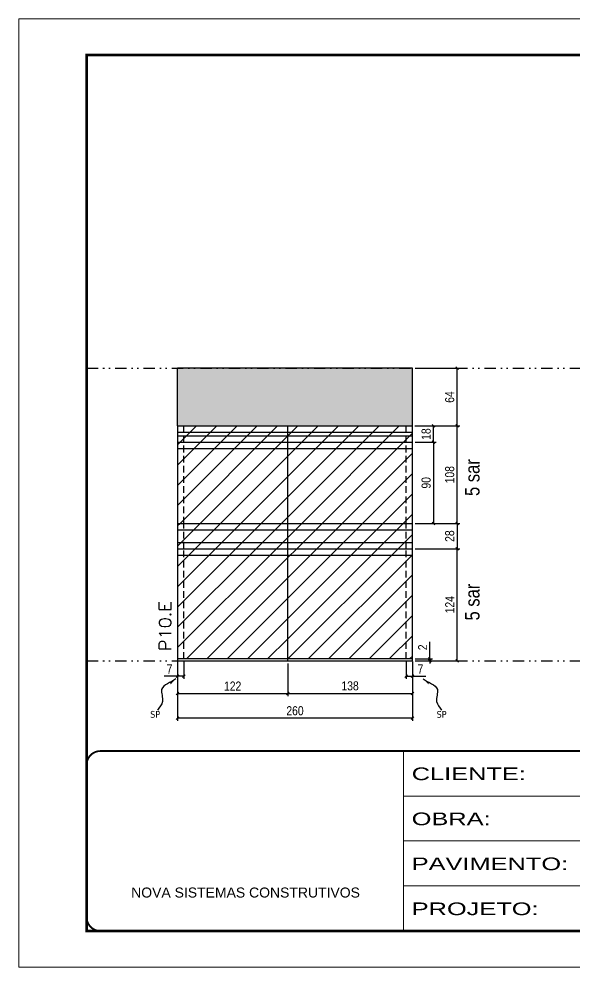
# Model space of a CAD drawing. Extents: x 14400 to 27878, y -21631 to 6985.
# Drawn here: x 14413 to 15028, y -3254 to -2204 of the extents above; entities that cross this region are included whole.
import ezdxf

# ---------------------------------------------------------------- set-up
doc = ezdxf.new("R2010")
doc.units = 0
for name, pattern in [('CONTINUO', [0]), ('DASHED', [0.75, 0.5, -0.25]), ('DIVIDE2', [0.625, 0.25, -0.125, 0, -0.125, 0, -0.125]), ('HIDDEN', [0.375, 0.25, -0.125])]:
    doc.linetypes.add(name, pattern=pattern)
for name, color, linetype in [('COTA', 241, 'Continuous'), ('NOMENCLATURA', 7, 'Continuous'), ('Nível', 160, 'Continuous'), ('Painéis', 200, 'Continuous'), ('SARR_2.2x7', 40, 'Continuous'), ('Sarrafo de Pressão', 42, 'HIDDEN'), ('texto', 7, 'Continuous')]:
    doc.layers.add(name, color=color, linetype=linetype)
for name, color, linetype, lineweight in [('Folhas', 255, 'Continuous', 9), ('Hachura', 251, 'Continuous', 9), ('SARRAFO DE PRESSAO', 251, 'DASHED', 9), ('Texto Seção', 7, 'Continuous', 15)]:
    doc.layers.add(name, color=color, linetype=linetype, lineweight=lineweight)
doc.styles.add('ARIAL', font='arial.ttf')
doc.styles.add('ARIAL_NARROW', font='ARIALN.TTF', dxfattribs={"height": 0.2})
doc.styles.add('COTA TECNICA', font='techl___.ttf', dxfattribs={"height": 10})
doc.styles.add('COTA TECNICA-50', font='techl___.ttf', dxfattribs={"height": 10})
doc.styles.add('REGUA-120', font='ROMANS.shx', dxfattribs={"height": 15})
doc.styles.get("Standard").update_dxf_attribs({"font": 'arial.ttf'})
doc.styles.add('Tecnologia', font='')
doc.styles.get('Tecnologia').set_extended_font_data('Forgotten Futurist')
doc.dimstyles.new('COTA PAINEL-50', dxfattribs={"dimtxt": 10, "dimasz": 3, "dimexe": 3, "dimexo": 3, "dimgap": 3, "dimtad": 1, "dimdec": 1, "dimzin": 12, "dimdsep": 46, "dimtxsty": 'COTA TECNICA-50', "dimblk1": 'OBLIQUE', "dimblk2": 'OBLIQUE', "dimsah": 1, "dimcen": 0.9, "dimclrd": 4, "dimclre": 4, "dimclrt": 240, "dimadec": 1, "dimazin": 3, "dimtfac": 1, "dimtdec": 1, "dimtmove": 0, "dimatfit": 3, "dimfxl": 1, "dimtolj": 1, "dimtzin": 12, "dimarcsym": 0})
doc.dimstyles.new('PAINEL', dxfattribs={"dimtxt": 10, "dimasz": 3, "dimexe": 3, "dimexo": 3, "dimgap": 3, "dimtad": 1, "dimdec": 1, "dimzin": 12, "dimdsep": 46, "dimtxsty": 'COTA TECNICA', "dimblk1": 'OBLIQUE', "dimblk2": 'OBLIQUE', "dimsah": 1, "dimcen": 0.9, "dimclrd": 4, "dimclre": 4, "dimclrt": 240, "dimadec": 1, "dimazin": 3, "dimtfac": 1, "dimtdec": 1, "dimtmove": 0, "dimatfit": 3, "dimfxl": 1, "dimtolj": 1, "dimtzin": 12, "dimarcsym": 0})
doc.dimstyles.get("Standard").update_dxf_attribs({"dimtxt": 0.18, "dimasz": 0.18, "dimexe": 0.18, "dimexo": 0.0625, "dimgap": 0.09, "dimtad": 0, "dimtih": 1, "dimtoh": 1, "dimdec": 4, "dimzin": 0, "dimdsep": 46, "dimtxsty": 'Standard', "dimcen": 0.09, "dimadec": 0, "dimazin": 0, "dimtfac": 1, "dimtdec": 4, "dimtofl": 0, "dimtmove": 0, "dimatfit": 3, "dimfxl": 1, "dimtolj": 1, "dimtzin": 0, "dimarcsym": 0})

# ---------------------------------------------------------------- blocks, each defined once
blk = doc.blocks.new('9999999999')
at = {"color": 30, "linetype": 'CONTINUO'}
for p, q in [((98564.6, 34230.2), (98564.6, 34429.4)), ((98564.6, 34379.6), (99584, 34379.6)), ((98564.6, 34329.8), (99488, 34329.8)), ((98564.6, 34280), (99488, 34280))]:
    blk.add_line(p, q, dxfattribs=at)
at = {"color": 30, "linetype": 'CONTINUO', "const_width": 2}
blk.add_lwpolyline([(99584, 34230.2), (99584, 34414.4, 0.414214), (99569, 34429.4), (98229, 34429.4, 0.414214), (98214, 34414.4), (98214, 34245.2, 0.414214), (98229, 34230.2), (99584, 34230.2)], format="xyb", dxfattribs=at)
at = {"layer": 'Folhas'}
blk.add_lwpolyline([(98139, 34190.2), (99624, 34190.2), (99624, 35240.2), (98139, 35240.2)], close=True, dxfattribs=at)
at = {"layer": 'Folhas', "color": 30, "const_width": 3}
blk.add_lwpolyline([(98214, 34230.2), (99584, 34230.2), (99584, 35200.2), (98214, 35200.2)], close=True, dxfattribs=at)
at = {"color": 7, "linetype": 'Continuous', "ltscale": 5, "style": 'ARIAL'}
blk.add_text('NOVA SISTEMAS CONSTRUTIVOS', height=11.059, dxfattribs=at).set_placement((98263.2, 34267.2))
at = {"layer": 'Folhas', "color": 7, "style": 'Tecnologia', "width": 1.5}
for s, p in [('CLIENTE:', (98573.7, 34397.2)), ('OBRA:', (98573.7, 34347.3)), ('PAVIMENTO:', (98573.7, 34297.5)), ('PROJETO:', (98573.7, 34247.7))]:
    blk.add_text(s, height=14, dxfattribs=at).set_placement(p)
blk = doc.blocks.new('_Oblique')
at = {"color": 0, "linetype": 'ByBlock', "lineweight": -2}
blk.add_line((-0.5, -0.5), (0.5, 0.5), dxfattribs=at)
blk = doc.blocks.new('*D1246')
at = {"layer": 'COTA', "color": 4, "lineweight": -2, "transparency": 16777216}
for p, q in [((14589, -2915.6), (14589, -2981.2)), ((14849, -2915.6), (14849, -2981.2)), ((14849, -2978.2), (14589, -2978.2))]:
    blk.add_line(p, q, dxfattribs=at)
at = {"layer": 'Defpoints', "color": 0, "transparency": 16777216}
for p in [(14589, -2912.6), (14849, -2912.6), (14589, -2978.2)]:
    blk.add_point(p, dxfattribs=at)
at = {"layer": 'COTA', "color": 4, "lineweight": -2, "transparency": 16777216, "xscale": 3, "yscale": 3, "zscale": 3, "rotation": 180}
blk.add_blockref('_Oblique', (14589, -2978.2), dxfattribs=at)
at = {"layer": 'COTA', "color": 4, "lineweight": -2, "transparency": 16777216, "xscale": 3, "yscale": 3, "zscale": 3}
blk.add_blockref('_Oblique', (14849, -2978.2), dxfattribs=at)
at = {"layer": 'COTA', "color": 240, "transparency": 16777216, "insert": (14719, -2970.1), "char_height": 10, "attachment_point": 5, "style": 'COTA TECNICA'}
blk.add_mtext('\\A1;260', dxfattribs=at)
blk = doc.blocks.new('*D1247')
at = {"layer": 'COTA', "color": 4, "lineweight": -2, "transparency": 16777216}
for p, q in [((14842, -2915.6), (14842, -2934.8)), ((14849, -2917.6), (14849, -2934.8)), ((14842, -2931.8), (14849, -2931.8)), ((14849, -2931.8), (14863.7, -2931.8))]:
    blk.add_line(p, q, dxfattribs=at)
at = {"layer": 'Defpoints', "color": 0, "transparency": 16777216}
for p in [(14842, -2912.6), (14849, -2914.6), (14849, -2931.8)]:
    blk.add_point(p, dxfattribs=at)
at = {"layer": 'COTA', "color": 4, "lineweight": -2, "transparency": 16777216, "xscale": 3, "yscale": 3, "zscale": 3, "rotation": 180}
blk.add_blockref('_Oblique', (14842, -2931.8), dxfattribs=at)
at = {"layer": 'COTA', "color": 4, "lineweight": -2, "transparency": 16777216, "xscale": 3, "yscale": 3, "zscale": 3}
blk.add_blockref('_Oblique', (14849, -2931.8), dxfattribs=at)
at = {"layer": 'COTA', "color": 240, "transparency": 16777216, "insert": (14857.9, -2923.8), "char_height": 10, "attachment_point": 5, "style": 'COTA TECNICA-50'}
blk.add_mtext('\\A1;7', dxfattribs=at)
blk = doc.blocks.new('*D1248')
at = {"layer": 'COTA', "color": 4, "lineweight": -2, "transparency": 16777216}
for p, q in [((14589, -2917.6), (14589, -2934.8)), ((14596, -2915.6), (14596, -2934.8)), ((14589, -2931.8), (14574.3, -2931.8)), ((14596, -2931.8), (14589, -2931.8))]:
    blk.add_line(p, q, dxfattribs=at)
at = {"layer": 'Defpoints', "color": 0, "transparency": 16777216}
for p in [(14589, -2914.6), (14596, -2912.6), (14589, -2931.8)]:
    blk.add_point(p, dxfattribs=at)
at = {"layer": 'COTA', "color": 4, "lineweight": -2, "transparency": 16777216, "xscale": 3, "yscale": 3, "zscale": 3, "rotation": 180}
blk.add_blockref('_Oblique', (14589, -2931.8), dxfattribs=at)
at = {"layer": 'COTA', "color": 4, "lineweight": -2, "transparency": 16777216, "xscale": 3, "yscale": 3, "zscale": 3}
blk.add_blockref('_Oblique', (14596, -2931.8), dxfattribs=at)
at = {"layer": 'COTA', "color": 240, "transparency": 16777216, "insert": (14580.1, -2923.8), "char_height": 10, "attachment_point": 5, "style": 'COTA TECNICA-50'}
blk.add_mtext('\\A1;7', dxfattribs=at)
blk = doc.blocks.new('*D1249')
at = {"layer": 'COTA', "color": 4, "lineweight": -2, "transparency": 16777216}
for p, q in [((14868.3, -2912.6), (14868.3, -2893.8)), ((14852, -2912.6), (14871.3, -2912.6)), ((14852, -2914.6), (14871.3, -2914.6)), ((14868.3, -2914.6), (14868.3, -2912.6)), ((14868.3, -2914.6), (14868.3, -2917.6))]:
    blk.add_line(p, q, dxfattribs=at)
at = {"layer": 'Defpoints', "color": 0, "transparency": 16777216}
for p in [(14849, -2912.6), (14849, -2914.6), (14868.3, -2914.6)]:
    blk.add_point(p, dxfattribs=at)
at = {"layer": 'COTA', "color": 4, "lineweight": -2, "transparency": 16777216, "xscale": 3, "yscale": 3, "zscale": 3}
for p, rotation in [((14868.3, -2912.6), 270), ((14868.3, -2914.6), 90)]:
    blk.add_blockref('_Oblique', p, dxfattribs=dict(at, rotation=rotation))
at = {"layer": 'COTA', "color": 240, "transparency": 16777216, "insert": (14860.3, -2899.8), "char_height": 10, "attachment_point": 5, "rotation": 90, "style": 'COTA TECNICA-50'}
blk.add_mtext('\\A1;2', dxfattribs=at)
blk = doc.blocks.new('*D1255')
at = {"layer": 'COTA', "color": 4, "lineweight": -2, "transparency": 16777216}
for p, q in [((14852, -2590.6), (14901.4, -2590.6)), ((14898.4, -2654.6), (14898.4, -2590.6)), ((14852, -2654.6), (14901.4, -2654.6))]:
    blk.add_line(p, q, dxfattribs=at)
at = {"layer": 'Defpoints', "color": 0, "transparency": 16777216}
for p in [(14849, -2590.6), (14898.4, -2590.6), (14849, -2654.6)]:
    blk.add_point(p, dxfattribs=at)
at = {"layer": 'COTA', "color": 4, "lineweight": -2, "transparency": 16777216, "xscale": 3, "yscale": 3, "zscale": 3}
for p, rotation in [((14898.4, -2590.6), 90), ((14898.4, -2654.6), 270)]:
    blk.add_blockref('_Oblique', p, dxfattribs=dict(at, rotation=rotation))
at = {"layer": 'COTA', "color": 240, "transparency": 16777216, "insert": (14890.3, -2622.6), "char_height": 10, "attachment_point": 5, "rotation": 90, "style": 'COTA TECNICA-50'}
blk.add_mtext('\\A1;64', dxfattribs=at)
blk = doc.blocks.new('*D1256')
at = {"layer": 'COTA', "color": 4, "linetype": 'ByBlock', "lineweight": -2, "transparency": 16777216}
for p, q in [((14852, -2790.6), (14901.4, -2790.6)), ((14898.4, -2914.6), (14898.4, -2790.6)), ((14852, -2914.6), (14901.4, -2914.6))]:
    blk.add_line(p, q, dxfattribs=at)
at = {"layer": 'Defpoints', "color": 0, "linetype": 'ByBlock', "transparency": 16777216}
for p in [(14849, -2790.6), (14898.4, -2790.6), (14849, -2914.6)]:
    blk.add_point(p, dxfattribs=at)
at = {"layer": 'COTA', "color": 4, "linetype": 'ByBlock', "lineweight": -2, "transparency": 16777216, "xscale": 3, "yscale": 3, "zscale": 3}
for p, rotation in [((14898.4, -2790.6), 90), ((14898.4, -2914.6), 270)]:
    blk.add_blockref('_Oblique', p, dxfattribs=dict(at, rotation=rotation))
at = {"layer": 'COTA', "color": 240, "linetype": 'ByBlock', "transparency": 16777216, "insert": (14890.3, -2852.6), "char_height": 10, "attachment_point": 5, "rotation": 90, "style": 'COTA TECNICA'}
blk.add_mtext('\\A1;124', dxfattribs=at)
blk = doc.blocks.new('*D1257')
at = {"layer": 'COTA', "color": 4, "linetype": 'ByBlock', "lineweight": -2, "transparency": 16777216}
for p, q in [((14852, -2790.6), (14901.4, -2790.6)), ((14898.4, -2914.6), (14898.4, -2790.6)), ((14852, -2914.6), (14901.4, -2914.6))]:
    blk.add_line(p, q, dxfattribs=at)
at = {"layer": 'Defpoints', "color": 0, "linetype": 'ByBlock', "transparency": 16777216}
for p in [(14849, -2790.6), (14898.4, -2790.6), (14849, -2914.6)]:
    blk.add_point(p, dxfattribs=at)
at = {"layer": 'COTA', "color": 4, "linetype": 'ByBlock', "lineweight": -2, "transparency": 16777216, "xscale": 3, "yscale": 3, "zscale": 3}
for p, rotation in [((14898.4, -2790.6), 90), ((14898.4, -2914.6), 270)]:
    blk.add_blockref('_Oblique', p, dxfattribs=dict(at, rotation=rotation))
at = {"layer": 'COTA', "color": 240, "linetype": 'ByBlock', "transparency": 16777216, "insert": (14890.3, -2852.6), "char_height": 10, "attachment_point": 5, "rotation": 90, "style": 'COTA TECNICA'}
blk.add_mtext('\\A1;124', dxfattribs=at)
blk = doc.blocks.new('*D1258')
at = {"layer": 'COTA', "color": 4, "lineweight": -2, "transparency": 16777216}
for p, q in [((14711, -2917.6), (14711, -2953.8)), ((14849, -2917.6), (14849, -2953.8)), ((14711, -2950.8), (14849, -2950.8))]:
    blk.add_line(p, q, dxfattribs=at)
at = {"layer": 'Defpoints', "color": 0, "transparency": 16777216}
for p in [(14711, -2914.6), (14849, -2914.6), (14849, -2950.8)]:
    blk.add_point(p, dxfattribs=at)
at = {"layer": 'COTA', "color": 4, "lineweight": -2, "transparency": 16777216, "xscale": 3, "yscale": 3, "zscale": 3, "rotation": 180}
blk.add_blockref('_Oblique', (14711, -2950.8), dxfattribs=at)
at = {"layer": 'COTA', "color": 4, "lineweight": -2, "transparency": 16777216, "xscale": 3, "yscale": 3, "zscale": 3}
blk.add_blockref('_Oblique', (14849, -2950.8), dxfattribs=at)
at = {"layer": 'COTA', "color": 240, "transparency": 16777216, "insert": (14780, -2942.5), "char_height": 10, "attachment_point": 5, "style": 'COTA TECNICA'}
blk.add_mtext('\\A1;138', dxfattribs=at)
blk = doc.blocks.new('*D1259')
at = {"layer": 'COTA', "color": 4, "lineweight": -2, "transparency": 16777216}
for p, q in [((14589, -2917.6), (14589, -2953.8)), ((14711, -2917.6), (14711, -2953.8)), ((14589, -2950.8), (14711, -2950.8))]:
    blk.add_line(p, q, dxfattribs=at)
at = {"layer": 'Defpoints', "color": 0, "transparency": 16777216}
for p in [(14589, -2914.6), (14711, -2914.6), (14711, -2950.8)]:
    blk.add_point(p, dxfattribs=at)
at = {"layer": 'COTA', "color": 4, "lineweight": -2, "transparency": 16777216, "xscale": 3, "yscale": 3, "zscale": 3, "rotation": 180}
blk.add_blockref('_Oblique', (14589, -2950.8), dxfattribs=at)
at = {"layer": 'COTA', "color": 4, "lineweight": -2, "transparency": 16777216, "xscale": 3, "yscale": 3, "zscale": 3}
blk.add_blockref('_Oblique', (14711, -2950.8), dxfattribs=at)
at = {"layer": 'COTA', "color": 240, "transparency": 16777216, "insert": (14650, -2942.7), "char_height": 10, "attachment_point": 5, "style": 'COTA TECNICA'}
blk.add_mtext('\\A1;122', dxfattribs=at)
blk = doc.blocks.new('*D1265')
at = {"layer": 'COTA', "color": 4, "lineweight": -2, "transparency": 16777216}
for p, q in [((14851.8, -2654.6), (14901.4, -2654.6)), ((14898.4, -2762.6), (14898.4, -2654.6)), ((14852, -2762.6), (14901.4, -2762.6))]:
    blk.add_line(p, q, dxfattribs=at)
at = {"layer": 'Defpoints', "color": 0, "transparency": 16777216}
for p in [(14848.8, -2654.6), (14898.4, -2654.6), (14849, -2762.6)]:
    blk.add_point(p, dxfattribs=at)
at = {"layer": 'COTA', "color": 4, "lineweight": -2, "transparency": 16777216, "xscale": 3, "yscale": 3, "zscale": 3}
for p, rotation in [((14898.4, -2654.6), 90), ((14898.4, -2762.6), 270)]:
    blk.add_blockref('_Oblique', p, dxfattribs=dict(at, rotation=rotation))
at = {"layer": 'COTA', "color": 240, "transparency": 16777216, "insert": (14890.3, -2708.6), "char_height": 10, "attachment_point": 5, "rotation": 90, "style": 'COTA TECNICA'}
blk.add_mtext('\\A1;108', dxfattribs=at)
blk = doc.blocks.new('*D1271')
at = {"layer": 'COTA', "color": 4, "lineweight": -2, "transparency": 16777216}
for p, q in [((14852, -2762.6), (14901.4, -2762.6)), ((14898.4, -2762.6), (14898.4, -2790.6)), ((14852, -2790.6), (14901.4, -2790.6))]:
    blk.add_line(p, q, dxfattribs=at)
at = {"layer": 'Defpoints', "color": 0, "transparency": 16777216}
for p in [(14849, -2762.6), (14849, -2790.6), (14898.4, -2790.6)]:
    blk.add_point(p, dxfattribs=at)
at = {"layer": 'COTA', "color": 4, "lineweight": -2, "transparency": 16777216, "xscale": 3, "yscale": 3, "zscale": 3}
for p, rotation in [((14898.4, -2762.6), 90), ((14898.4, -2790.6), 270)]:
    blk.add_blockref('_Oblique', p, dxfattribs=dict(at, rotation=rotation))
at = {"layer": 'COTA', "color": 240, "transparency": 16777216, "insert": (14890.3, -2776.6), "char_height": 10, "attachment_point": 5, "rotation": 90, "style": 'COTA TECNICA'}
blk.add_mtext('\\A1;28', dxfattribs=at)
blk = doc.blocks.new('*D1590')
at = {"layer": 'COTA', "color": 4, "lineweight": -2, "transparency": 16777216}
for p, q in [((14852, -2672.6), (14875.3, -2672.6)), ((14872.3, -2672.6), (14872.3, -2762.6)), ((14852, -2762.6), (14875.3, -2762.6))]:
    blk.add_line(p, q, dxfattribs=at)
at = {"layer": 'Defpoints', "color": 0, "transparency": 16777216}
for p in [(14849, -2672.6), (14849, -2762.6), (14872.3, -2762.6)]:
    blk.add_point(p, dxfattribs=at)
at = {"layer": 'COTA', "color": 4, "lineweight": -2, "transparency": 16777216, "xscale": 3, "yscale": 3, "zscale": 3}
for p, rotation in [((14872.3, -2672.6), 90), ((14872.3, -2762.6), 270)]:
    blk.add_blockref('_Oblique', p, dxfattribs=dict(at, rotation=rotation))
at = {"layer": 'COTA', "color": 240, "transparency": 16777216, "insert": (14864.2, -2717.6), "char_height": 10, "attachment_point": 5, "rotation": 90, "style": 'COTA TECNICA'}
blk.add_mtext('\\A1;90', dxfattribs=at)
blk = doc.blocks.new('*D1591')
at = {"layer": 'COTA', "color": 4, "lineweight": -2, "transparency": 16777216}
for p, q in [((14851.8, -2654.6), (14875.3, -2654.6)), ((14872.3, -2672.6), (14872.3, -2654.6)), ((14852, -2672.6), (14875.3, -2672.6))]:
    blk.add_line(p, q, dxfattribs=at)
at = {"layer": 'Defpoints', "color": 0, "transparency": 16777216}
for p in [(14848.8, -2654.6), (14872.3, -2654.6), (14849, -2672.6)]:
    blk.add_point(p, dxfattribs=at)
at = {"layer": 'COTA', "color": 4, "lineweight": -2, "transparency": 16777216, "xscale": 3, "yscale": 3, "zscale": 3}
for p, rotation in [((14872.3, -2654.6), 90), ((14872.3, -2672.6), 270)]:
    blk.add_blockref('_Oblique', p, dxfattribs=dict(at, rotation=rotation))
at = {"layer": 'COTA', "color": 240, "transparency": 16777216, "insert": (14864.2, -2663.6), "char_height": 10, "attachment_point": 5, "rotation": 90, "style": 'COTA TECNICA'}
blk.add_mtext('\\A1;18', dxfattribs=at)

msp = doc.modelspace()

# ---------------------------------------------------------------- hatches: boundary and pattern name
at = {"layer": 'COTA', "linetype": 'ByBlock'}
h = msp.add_hatch(dxfattribs=at)
h.set_pattern_fill('AR-CONC', color=256, scale=0.03)
h.set_pattern_definition([(50, (9146.928, -13614.033), (5.46554, -0.4781726), [0.5715, -6.2865]), (355, (9146.928, -13614.033), (-1.0573026, 5.7317054), [0.4572, -5.0292175]), (100.451445, (9147.3836, -13614.073), (4.4082374, 5.2535326), [0.4857003, -5.3427073]), (46.1842, (9146.928, -13612.509), (8.1323712, -1.26127), [0.85725, -9.42975]), (96.63556, (9147.606, -13612.614), (7.122124, 7.4227837), [0.7285507, -8.014068]), (351.18415, (9146.928, -13612.509), (7.122124, 7.422784), [0.685799, -7.543792]), (21, (9147.69, -13612.89), (4.5484317, -3.067956), [0.5715, -6.2865]), (326, (9147.69, -13612.89), (1.8540609, 5.525639), [0.4572, -5.0292]), (71.451445, (9148.069, -13613.1457), (6.4024926, 2.457683), [0.4857003, -5.3426981]), (37.5, (9146.9281, -13614.033), (0.0926581, 2.53665117), [0, -4.96824, 0, -5.1054, 0, -5.04825]), (7.5, (9146.928, -13614.033), (2.0045899, 3.00541724), [0, -2.91084, 0, -4.85394, 0, -1.92405]), (327.5, (9145.2289, -13614.033), (4.06771786, -0.17186232), [0, -1.905, 0, -5.9436, 0, -7.8867]), (317.5, (9144.467, -13614.033), (4.4438754, 0.7627947), [0, -2.4765, 0, -3.94716, 0, -5.6007])])
h.paths.add_polyline_path([(14849.01, -2654.59), (14849.01, -2590.59), (14589.01, -2590.59), (14589.01, -2654.59)])
at = {"layer": 'Hachura'}
h = msp.add_hatch(dxfattribs=at)
h.set_pattern_fill('ANSI31', color=256, scale=5)
h.paths.add_polyline_path([(14711.01, -2672.59), (14589.01, -2672.59), (14589.01, -2762.59), (14711.01, -2762.59)])
h.paths.add_polyline_path([(14849.01, -2672.59), (14711.01, -2672.59), (14711.01, -2762.59), (14849.01, -2762.59)])
h.paths.add_polyline_path([(14849.01, -2654.59), (14711.01, -2654.59), (14711.01, -2672.59), (14849.01, -2672.59)])
h.paths.add_polyline_path([(14711.01, -2654.59), (14589.01, -2654.59), (14589.01, -2672.59), (14711.01, -2672.59)])
h.paths.add_polyline_path([(15292.66, -2682.59), (15066.66, -2682.59), (15066.66, -2790.59), (15292.66, -2790.59)])
h.paths.add_polyline_path([(15705.81, -2682.59), (15479.81, -2682.59), (15479.81, -2790.59), (15705.81, -2790.59)])
h = msp.add_hatch(dxfattribs=at)
h.set_pattern_fill('ANSI31', color=256, scale=5)
h.paths.add_polyline_path([(14711.01, -2762.59), (14589.01, -2762.59), (14589.01, -2790.59), (14711.01, -2790.59)])
h = msp.add_hatch(dxfattribs=at)
h.set_pattern_fill('ANSI31', color=256, scale=5)
h.paths.add_polyline_path([(14849.01, -2762.59), (14711.01, -2762.59), (14711.01, -2790.59), (14849.01, -2790.59)])
h = msp.add_hatch(dxfattribs=at)
h.set_pattern_fill('ANSI31', color=256, scale=5)
h.paths.add_polyline_path([(14711.01, -2790.59), (14589.01, -2790.59), (14589.01, -2912.59), (14711.01, -2912.59)])
h = msp.add_hatch(dxfattribs=at)
h.set_pattern_fill('ANSI31', color=256, scale=5)
h.paths.add_polyline_path([(14849.01, -2790.59), (14711.01, -2790.59), (14711.01, -2912.59), (14849.01, -2912.59)])

# ---------------------------------------------------------------- linework, layer by layer
at = {"layer": 'COTA', "linetype": 'ByBlock'}
for p, q in [((14849.01, -2590.59), (14589.01, -2590.59)), ((14589.01, -2654.59), (14589.01, -2590.59)), ((14849.01, -2654.59), (14849.01, -2590.59))]:
    msp.add_line(p, q, dxfattribs=at)
at = {"layer": 'Nível', "color": 4, "linetype": 'DIVIDE2', "ltscale": 50}
for p, q in [((14488.47, -2590.59), (15858.47, -2590.59)), ((14488.47, -2914.59), (15858.47, -2914.59))]:
    msp.add_line(p, q, dxfattribs=at)
at = {"layer": 'Painéis'}
for p, q in [((14589.01, -2654.59), (14589.01, -2912.59)), ((14589.01, -2654.59), (14849.01, -2654.59)), ((14711.01, -2914.59), (14711.01, -2654.59)), ((14849.01, -2912.59), (14849.01, -2654.59)), ((14589.01, -2672.59), (14849.01, -2672.59)), ((14589.01, -2762.59), (14849.01, -2762.59)), ((14589.01, -2790.59), (14849.01, -2790.59))]:
    msp.add_line(p, q, dxfattribs=at)
msp.add_lwpolyline([(14849.01, -2912.59), (14589.01, -2912.59), (14589.01, -2914.59), (14849.01, -2914.59)], close=True, dxfattribs=at)
at = {"layer": 'SARR_2.2x7'}
for p, q in [((14589.01, -2661.59), (14849.01, -2661.59)), ((14589.01, -2665.59), (14849.01, -2665.59)), ((14589.01, -2679.59), (14849.01, -2679.59)), ((14589.01, -2769.59), (14849.01, -2769.59)), ((14589.01, -2783.59), (14849.01, -2783.59)), ((14589.01, -2797.59), (14849.01, -2797.59))]:
    msp.add_line(p, q, dxfattribs=at)
at = {"layer": 'Sarrafo de Pressão', "ltscale": 30}
for p, q in [((14596.01, -2762.59), (14596.01, -2654.59)), ((14842.01, -2762.59), (14842.01, -2654.59)), ((14596.01, -2790.59), (14596.01, -2762.59)), ((14842.01, -2790.59), (14842.01, -2762.59)), ((14596.01, -2912.59), (14596.01, -2790.59)), ((14842.01, -2912.59), (14842.01, -2790.59))]:
    msp.add_line(p, q, dxfattribs=at)

# ---------------------------------------------------------------- block references
at = {"layer": 'SARRAFO DE PRESSAO', "color": 6, "linetype": 'ByBlock'}
msp.add_blockref('9999999999', (-83725.51, -37444.08), dxfattribs=at)

# ---------------------------------------------------------------- texts
at = {"layer": 'NOMENCLATURA', "style": 'ARIAL_NARROW'}
for p in [(14923.25, -2732.21), (14923.25, -2870.07)]:
    msp.add_text('5 sar', height=16, rotation=90, dxfattribs=at).set_placement(p)
at = {"layer": 'texto', "color": 0, "char_height": 7.5, "attachment_point": 5}
for insert in [(14564.23, -2974.08), (14881.26, -2974.08)]:
    msp.add_mtext('{\\fTahoma|b0|i0|c0|p34;\\C4;SP}', dxfattribs=dict(at, insert=insert))
at = {"layer": 'Texto Seção', "style": 'REGUA-120', "width": 1.1}
msp.add_text('P10.E', height=13, rotation=90, dxfattribs=at).set_placement((14581.76, -2903.83))

# ---------------------------------------------------------------- dimensions: what is measured, and where the dimension line sits
at = {"layer": 'COTA'}
for base, p1, p2, angle, dimstyle, picture, middle in [((14898.38, -2590.59), (14849.01, -2654.59), (14849.01, -2590.59), 90, 'COTA PAINEL-50', '*D1255', (14890.28, -2622.59)), ((14898.38, -2654.59), (14849.01, -2762.59), (14848.78, -2654.59), 90, 'PAINEL', '*D1265', (14890.25, -2708.59)), ((14872.34, -2654.59), (14849.01, -2672.59), (14848.78, -2654.59), 90, 'PAINEL', '*D1591', (14864.24, -2663.59)), ((14872.34, -2762.59), (14849.01, -2672.59), (14849.01, -2762.59), 90, 'PAINEL', '*D1590', (14864.21, -2717.59)), ((14898.38, -2790.59), (14849.01, -2762.59), (14849.01, -2790.59), 90, 'PAINEL', '*D1271', (14890.28, -2776.59)), ((14589.01, -2931.83), (14596.01, -2912.59), (14589.01, -2914.59), 180, 'COTA PAINEL-50', '*D1248', (14580.15, -2923.76))]:
    dim = msp.add_linear_dim(base=base, p1=p1, p2=p2, angle=angle, dimstyle=dimstyle, dxfattribs=at)
    dim.commit()
    dim.dimension.update_dxf_attribs({"geometry": picture, "text_midpoint": middle})
at = {"layer": 'COTA', "linetype": 'ByBlock'}
for picture in ['*D1256', '*D1257']:
    dim = msp.add_aligned_dim(p1=(14849.01, -2914.59), p2=(14849.01, -2790.59), distance=-49.37, dimstyle='PAINEL', dxfattribs=at)
    dim.commit()
    dim.dimension.update_dxf_attribs({"geometry": picture, "text_midpoint": (14890.3, -2852.59)})
at = {"layer": 'COTA'}
dim = msp.add_linear_dim(base=(14868.27, -2914.59), p1=(14849.01, -2912.59), p2=(14849.01, -2914.59), angle=90, dimstyle='COTA PAINEL-50', dxfattribs=at)
dim.commit()
dim.dimension.update_dxf_attribs({"geometry": '*D1249', "text_midpoint": (14868.27, -2899.84), "dimtype": 160})
dim = msp.add_linear_dim(base=(14589.01, -2978.21), p1=(14849.01, -2912.59), p2=(14589.01, -2912.59), angle=180, dimstyle='PAINEL', override={"dimarcsym": 2}, dxfattribs=at)
dim.commit()
dim.dimension.update_dxf_attribs({"geometry": '*D1246', "text_midpoint": (14719.01, -2970.11)})
for base, p1, p2, dimstyle, picture, middle in [((14711.01, -2950.77), (14589.01, -2914.59), (14711.01, -2914.59), 'PAINEL', '*D1259', (14650.01, -2942.71)), ((14849.01, -2931.83), (14842.01, -2912.59), (14849.01, -2914.59), 'COTA PAINEL-50', '*D1247', (14857.88, -2923.76))]:
    dim = msp.add_linear_dim(base=base, p1=p1, p2=p2, dimstyle=dimstyle, dxfattribs=at)
    dim.commit()
    dim.dimension.update_dxf_attribs({"geometry": picture, "text_midpoint": middle})
dim = msp.add_linear_dim(base=(14849.01, -2950.77), p1=(14711.01, -2914.59), p2=(14849.01, -2914.59), dimstyle='PAINEL', override={"dimtmove": 1}, dxfattribs=at)
dim.commit()
dim.dimension.update_dxf_attribs({"geometry": '*D1258', "text_midpoint": (14780.01, -2942.53)})

# ---------------------------------------------------------------- leaders
at = {"layer": 'COTA', "path_type": 1}
for points in [[(14587.18, -2934.77), (14571.4, -2946.61), (14572.32, -2959.61), (14566.77, -2969.39)], [(14860.84, -2934.77), (14876.62, -2946.61), (14875.7, -2959.61), (14881.25, -2969.39)]]:
    msp.add_leader(points, dimstyle='Standard', override={"dimasz": 8}, dxfattribs=at)

doc.saveas('drawing.dxf')
